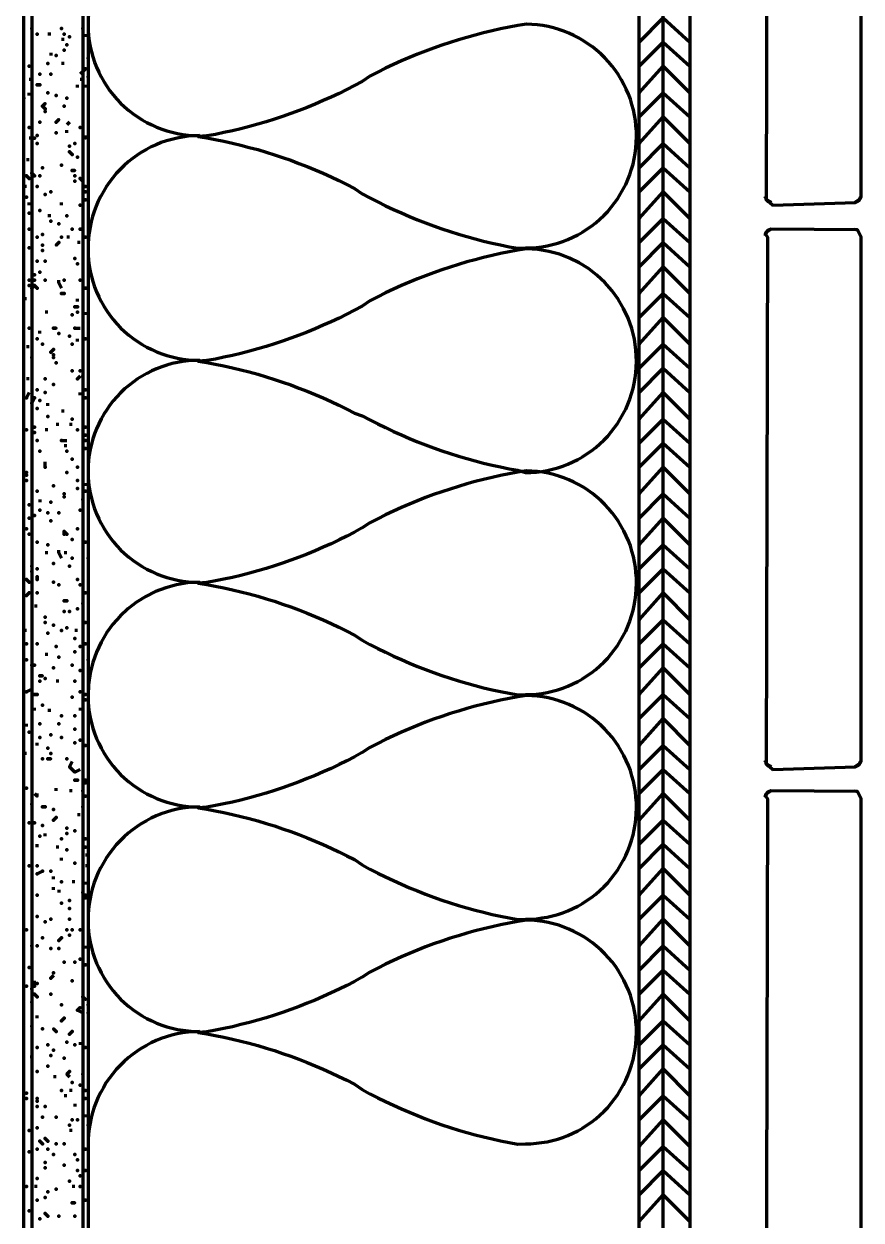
# Model space of a CAD drawing. Extents: x 261 to 424, y 0 to 368.
# Drawn here: x 342.77 to 351.12, y 107.92 to 119.85 of the extents above; entities that cross this region are included whole.
import ezdxf

# ---------------------------------------------------------------- set-up
doc = ezdxf.new("R2010")
doc.units = 0
doc.header["$MEASUREMENT"] = 0
doc.layers.add('Dt-Line 1', color=9, linetype='Continuous', lineweight=0)
doc.layers.add('Dt-Line 3', color=7, linetype='Continuous', lineweight=15)

msp = doc.modelspace()

# ---------------------------------------------------------------- linework, layer by layer
at = {"layer": 'Dt-Line 1', "linetype": 'Continuous', "lineweight": 158}
for p, q in [((343.03665, 119.749), (343.00999, 119.749)), ((343.38332, 119.72233), (343.38332, 119.749)), ((343.16999, 119.69567), (343.14332, 119.69567)), ((343.03665, 119.56233), (343.03665, 119.53567)), ((343.16999, 119.45567), (343.14332, 119.45567)), ((342.84999, 119.29567), (342.82332, 119.29567)), ((343.35665, 119.29567), (343.32999, 119.29567)), ((342.82332, 119.13565), (342.82332, 119.16233)), ((343.30332, 119.21567), (343.30332, 119.24233)), ((343.38332, 119.21567), (343.38332, 119.24233)), ((343.22332, 118.869), (343.19665, 118.84233)), ((343.19665, 118.76233), (343.19665, 118.789)), ((342.82332, 118.49567), (342.79666, 118.49567)), ((342.79666, 118.229), (342.76999, 118.229)), ((342.82332, 118.04233), (342.82332, 118.069)), ((343.14332, 118.04233), (343.14332, 118.069)), ((343.03665, 117.93567), (343.00999, 117.93567)), ((343.22332, 117.72233), (343.19665, 117.72233)), ((343.32999, 117.669), (343.30332, 117.669)), ((342.79666, 117.109), (342.76999, 117.109)), ((343.30332, 117.08233), (343.30332, 117.109)), ((343.00999, 116.97567), (342.98332, 116.97567)), ((343.38332, 116.97567), (343.38332, 116.949)), ((342.92999, 116.76233), (342.92999, 116.789)), ((343.30332, 116.68233), (343.30332, 116.709)), ((342.82332, 116.629), (342.79666, 116.629)), ((342.82332, 116.309), (342.79666, 116.309)), ((343.32999, 116.14901), (343.32999, 116.17567)), ((343.00999, 116.04233), (343.00999, 116.069)), ((343.16999, 115.989), (343.14332, 115.989)), ((343.11665, 115.85567), (343.08999, 115.85567)), ((343.24999, 115.85567), (343.22332, 115.85567)), ((343.00999, 115.80232), (342.98332, 115.80232)), ((343.19665, 115.64233), (343.16999, 115.64233)), ((343.38332, 115.269), (343.38332, 115.24233)), ((342.92999, 115.109), (342.92999, 115.08233)), ((343.00999, 114.57567), (342.98332, 114.57567)), ((343.19665, 114.57567), (343.16999, 114.57567)), ((342.90332, 114.04233), (342.87665, 114.04233)), ((342.79666, 113.80232), (342.76999, 113.80232)), ((343.30332, 113.80232), (343.27665, 113.80232)), ((343.00999, 113.56233), (342.98332, 113.56233)), ((343.11665, 113.29567), (343.08999, 113.29567)), ((342.87665, 113.00233), (342.87665, 113.029)), ((343.03665, 113.00233), (343.00999, 113.00233)), ((343.32999, 113.029), (343.32999, 113.00233)), ((342.79666, 112.84233), (342.79666, 112.869)), ((342.90332, 112.65567), (342.90332, 112.68233)), ((342.79666, 112.57567), (342.76999, 112.57567)), ((343.08999, 112.20233), (343.08999, 112.229)), ((343.24999, 112.20233), (343.22332, 112.20233)), ((343.32999, 111.96233), (343.30332, 111.96233)), ((342.98332, 111.749), (342.98332, 111.77567)), ((342.90332, 111.64233), (342.90332, 111.669)), ((343.11665, 111.64233), (343.08999, 111.64233)), ((343.14332, 111.509), (343.14332, 111.53567)), ((343.40999, 111.56233), (343.38332, 111.56233)), ((343.40999, 111.45567), (343.38332, 111.45567)), ((343.06332, 111.32233), (343.06332, 111.349)), ((343.27665, 111.29567), (343.24999, 111.29567)), ((343.38332, 111.29567), (343.38332, 111.269)), ((343.06332, 111.21567), (343.06332, 111.24233)), ((343.11665, 111.21567), (343.11665, 111.189)), ((343.38332, 110.629), (343.38332, 110.65567)), ((342.90332, 109.93567), (342.90332, 109.96233)), ((343.32999, 109.69567), (343.32999, 109.669)), ((342.84999, 109.53567), (342.84999, 109.56233)), ((343.08999, 109.349), (343.06332, 109.349)), ((343.19665, 109.16233), (343.16999, 109.16233)), ((343.24999, 109.21567), (343.22332, 109.21567)), ((343.27665, 109.08233), (343.27665, 109.05567)), ((343.38332, 108.97567), (343.38332, 108.949)), ((343.24999, 108.81567), (343.22332, 108.81567)), ((342.90332, 108.25567), (342.87665, 108.25567)), ((343.27665, 108.25567), (343.24999, 108.25567)), ((343.40999, 108.20233), (343.40999, 108.17567))]:
    msp.add_line(p, q, dxfattribs=at)
for points in [[(349.14332, 59.16233), (349.14332, 323.16232), (348.90332, 322.92235), (348.90332, 322.92235)], [(348.90332, 119.669), (349.14332, 119.909), (349.40999, 119.669), (349.40999, 119.669)], [(342.84999, 119.80232), (342.84999, 119.80232), (342.84999, 119.80235)], [(342.90332, 119.749), (342.90332, 119.749), (342.90332, 119.74903)], [(343.14332, 119.80232), (343.14332, 119.80232), (343.14332, 119.80235)], [(343.16999, 119.749), (343.16999, 119.749), (343.16999, 119.74903)], [(343.35665, 119.80232), (343.35665, 119.80232), (343.35665, 119.80235)], [(343.19665, 119.64233), (343.19665, 119.64233), (343.19665, 119.64236)], [(343.22332, 119.72233), (343.22332, 119.72233), (343.22332, 119.72236)], [(348.90332, 119.429), (349.14332, 119.669), (349.40999, 119.429), (349.40999, 119.429)], [(343.08999, 119.53567), (343.08999, 119.53567), (343.08999, 119.53569)], [(343.16999, 119.589), (343.16999, 119.589), (343.16999, 119.58903)], [(342.82332, 119.429), (342.82332, 119.429), (342.82332, 119.42903)], [(343.00999, 119.45567), (343.00999, 119.45567), (343.00999, 119.45569)], [(343.38332, 119.40233), (343.35665, 119.37567), (343.32999, 119.349)], [(343.40999, 119.509), (343.40999, 119.509), (343.40999, 119.50903)], [(348.90332, 119.16233), (349.14332, 119.429), (349.40999, 119.16233), (349.40999, 119.16233)], [(342.92999, 119.349), (342.92999, 119.349), (342.92999, 119.34903)], [(343.03665, 119.349), (343.03665, 119.349), (343.03665, 119.34903)], [(343.40999, 119.32233), (343.40999, 119.32233), (343.40999, 119.32236)], [(343.00999, 119.16233), (343.00999, 119.16233), (343.00999, 119.16236)], [(348.90332, 118.92233), (349.14332, 119.16233), (349.40999, 118.92233), (349.40999, 118.92233)], [(342.76999, 119.109), (342.76999, 119.109), (342.76999, 119.10903)], [(343.08999, 119.13565), (343.08999, 119.13565), (343.08999, 119.13568)], [(343.19665, 119.109), (343.19665, 119.109), (343.19665, 119.10903)], [(342.98332, 118.97567), (342.98332, 118.97567), (342.98332, 118.97569)], [(343.16999, 119.029), (343.16999, 119.029), (343.16999, 119.02903)], [(348.90332, 118.65567), (349.14332, 118.92233), (349.40999, 118.65567), (349.40999, 118.65567)], [(342.82332, 118.81568), (342.82332, 118.81568), (342.82332, 118.81571)], [(342.92999, 118.869), (342.92999, 118.869), (342.92999, 118.86903)], [(343.32999, 118.81568), (343.32999, 118.81568), (343.32999, 118.81571)], [(342.87665, 118.70903), (342.87665, 118.70903), (342.87665, 118.70903), (342.82332, 118.709)], [(343.08999, 118.76233), (343.08999, 118.76233), (343.08999, 118.76236)], [(343.38332, 118.73567), (343.38332, 118.709), (343.38332, 118.73567)], [(342.90332, 118.65567), (342.90332, 118.65567), (342.90332, 118.65569)], [(343.22332, 118.629), (343.22332, 118.629), (343.22332, 118.62903)], [(343.27665, 118.65567), (343.27665, 118.65567), (343.27665, 118.65569)], [(348.90332, 118.41567), (349.14332, 118.65567), (349.40999, 118.41567), (349.40999, 118.41567)], [(343.14332, 118.44233), (343.14332, 118.44233), (343.14332, 118.44236)], [(343.30332, 118.52233), (343.30332, 118.52233), (343.30332, 118.52236)], [(342.92999, 118.33567), (342.92999, 118.33567), (342.92999, 118.33569)], [(342.95666, 118.41567), (342.95666, 118.41567), (342.95666, 118.41569)], [(343.27665, 118.33567), (343.27665, 118.33567), (343.27665, 118.33569)], [(348.90332, 118.17567), (349.14332, 118.41567), (349.40999, 118.17567), (349.40999, 118.17567)], [(342.90332, 118.229), (342.90332, 118.229), (342.90332, 118.22903)], [(343.27665, 118.28233), (343.27665, 118.28233), (343.27665, 118.28236)], [(343.38332, 118.229), (343.38332, 118.229), (343.38332, 118.22903)], [(342.79666, 118.12233), (342.79666, 118.12233), (342.79666, 118.12236)], [(342.98332, 118.14901), (342.98332, 118.14901), (342.98332, 118.14904)], [(343.03665, 118.17567), (343.03665, 118.17567), (343.03665, 118.17569)], [(343.38332, 118.17567), (343.38332, 118.17567), (343.38332, 118.17569)], [(343.38332, 118.09567), (343.38332, 118.09567), (343.38332, 118.09569)], [(348.90332, 117.909), (349.14332, 118.17567), (349.40999, 117.909), (349.40999, 117.909)], [(342.82332, 117.96233), (342.82332, 117.96233), (342.82332, 117.96236)], [(342.92999, 117.989), (342.92999, 117.989), (342.92999, 117.98903)], [(343.32999, 118.04233), (343.32999, 118.04233), (343.32999, 118.04236)], [(343.03665, 117.88233), (343.03665, 117.88233), (343.03665, 117.88236)], [(343.11665, 117.85567), (343.11665, 117.85567), (343.11665, 117.85569)], [(343.19665, 117.93567), (343.19665, 117.93567), (343.19665, 117.93569)], [(348.90332, 117.669), (349.14332, 117.909), (349.40999, 117.669), (349.40999, 117.669)], [(342.82332, 117.80232), (342.82332, 117.80232), (342.82332, 117.80235)], [(342.90332, 117.72233), (342.90332, 117.72233), (342.90332, 117.72236)], [(342.95666, 117.749), (342.95666, 117.749), (342.95666, 117.74903)], [(343.14332, 117.72233), (343.14332, 117.72233), (343.14332, 117.72236)], [(343.24999, 117.80232), (343.24999, 117.80232), (343.24999, 117.80235)], [(343.38332, 117.72233), (343.38332, 117.72233), (343.38332, 117.72236)], [(342.82332, 117.61567), (342.82332, 117.61567), (342.82332, 117.61569)], [(342.95666, 117.64233), (342.95666, 117.64233), (342.95666, 117.64236)], [(348.90332, 117.429), (349.14332, 117.669), (349.40999, 117.429), (349.40999, 117.429)], [(342.95666, 117.589), (342.95666, 117.589), (342.95666, 117.58903)], [(343.27665, 117.509), (343.27665, 117.509), (343.27665, 117.50903)], [(342.90332, 117.48235), (342.90332, 117.48235), (342.90332, 117.48237)], [(342.92999, 117.37567), (342.92999, 117.37567), (342.92999, 117.37569)], [(342.98332, 117.48235), (342.98332, 117.48235), (342.98332, 117.48237)], [(343.30332, 117.45567), (343.30332, 117.45567), (343.30332, 117.45569)], [(348.90332, 117.16233), (349.14332, 117.429), (349.40999, 117.16233), (349.40999, 117.16233)], [(342.82332, 117.29567), (342.82332, 117.29567), (342.82332, 117.29569)], [(342.87665, 117.349), (342.87665, 117.349), (342.87665, 117.34903)], [(342.87665, 117.29567), (342.87665, 117.29567), (342.87665, 117.29569)], [(342.98332, 117.29567), (342.98332, 117.29567), (342.98332, 117.29569)], [(343.14332, 117.21567), (343.11665, 117.269), (343.11665, 117.29567)], [(343.16999, 117.29567), (343.16999, 117.29567), (343.16999, 117.29569)], [(343.32999, 117.29567), (343.32999, 117.29567), (343.32999, 117.29569)], [(342.82332, 117.24233), (342.82332, 117.24233), (342.82332, 117.24236)], [(348.90332, 116.92233), (349.14332, 117.16233), (349.40999, 116.92233), (349.40999, 116.92233)], [(343.24999, 116.949), (343.24999, 116.949), (343.24999, 116.94903)], [(343.30332, 116.97567), (343.30332, 116.97567), (343.30332, 116.97569)], [(348.90332, 116.65567), (349.14332, 116.92233), (349.40999, 116.65567), (349.40999, 116.65567)], [(342.82332, 116.81568), (342.82332, 116.81568), (342.82332, 116.81571)], [(343.27665, 116.81568), (343.32999, 116.81568)], [(342.90332, 116.709), (342.90332, 116.709), (342.90332, 116.70903)], [(342.95666, 116.65567), (342.95666, 116.65567), (342.95666, 116.65569)], [(343.11665, 116.76233), (343.11665, 116.76233), (343.11665, 116.76236)], [(343.22332, 116.73567), (343.22332, 116.73567), (343.22332, 116.73569)], [(343.24999, 116.65567), (343.24999, 116.65567), (343.24999, 116.65569)], [(343.38332, 116.709), (343.38332, 116.709), (343.38332, 116.70903)], [(348.90332, 116.41567), (349.14332, 116.65567), (349.40999, 116.41567), (349.40999, 116.41567)], [(342.84999, 116.52233), (342.84999, 116.52233), (342.84999, 116.52236)], [(348.90332, 116.17567), (349.14332, 116.41567), (349.40999, 116.17567), (349.40999, 116.17567)], [(342.98332, 116.309), (342.98332, 116.309), (342.98332, 116.30903)], [(343.24999, 116.389), (343.24999, 116.389), (343.24999, 116.38903)], [(343.32999, 116.33567), (343.30332, 116.309)], [(343.32999, 116.389), (343.32999, 116.389), (343.32999, 116.38903)], [(342.79666, 116.12233), (342.82332, 116.17567)], [(342.90332, 116.20233), (342.90332, 116.20233), (342.90332, 116.20236)], [(342.98332, 116.17567), (342.98332, 116.17567), (342.98332, 116.17569)], [(343.06332, 116.25567), (343.06332, 116.25567), (343.06332, 116.25569)], [(343.38332, 116.20233), (343.38332, 116.20233), (343.38332, 116.20236)], [(348.90332, 115.909), (349.14332, 116.17567), (349.40999, 115.909), (349.40999, 115.909)], [(342.84999, 116.069), (342.87665, 116.12233)], [(342.92999, 116.09567), (342.92999, 116.09567), (342.92999, 116.09569)], [(343.38332, 116.12233), (343.38332, 116.12233), (343.38332, 116.12236)], [(342.90332, 116.01567), (342.90332, 116.01567), (342.90332, 116.01569)], [(343.00999, 115.93567), (343.00999, 115.93567), (343.00999, 115.93569)], [(342.87665, 115.829), (342.87665, 115.829), (342.87665, 115.82903)], [(343.24999, 115.909), (343.24999, 115.909), (343.24999, 115.90903)], [(343.38332, 115.829), (343.38332, 115.829), (343.38332, 115.82903)], [(348.90332, 115.669), (349.14332, 115.909), (349.40999, 115.669), (349.40999, 115.669)], [(342.79666, 115.80232), (342.79666, 115.80232), (342.79666, 115.80235)], [(342.87665, 115.77567), (342.87665, 115.77567), (342.87665, 115.77569)], [(342.90332, 115.69567), (342.90332, 115.69567), (342.90332, 115.69569)], [(343.14332, 115.69567), (343.19665, 115.69567)], [(343.30332, 115.80232), (343.30332, 115.80232), (343.30332, 115.80235)], [(343.38332, 115.749), (343.38332, 115.749), (343.38332, 115.74903)], [(343.38332, 115.69567), (343.38332, 115.69567), (343.38332, 115.69569)], [(342.92999, 115.589), (342.92999, 115.589), (342.92999, 115.58903)], [(343.19665, 115.589), (343.19665, 115.589), (343.19665, 115.58903)], [(348.90332, 115.429), (349.14332, 115.669), (349.40999, 115.429), (349.40999, 115.429)], [(342.98332, 115.429), (342.98332, 115.48235)], [(343.24999, 115.509), (343.24999, 115.509), (343.24999, 115.50903)], [(343.19665, 115.37567), (343.19665, 115.37567), (343.19665, 115.37569)], [(343.30332, 115.429), (343.30332, 115.429), (343.30332, 115.42903)], [(348.90332, 115.16233), (349.14332, 115.429), (349.40999, 115.16233), (349.40999, 115.16233)], [(342.79666, 115.29567), (342.79666, 115.29567), (342.79666, 115.29569)], [(343.06332, 115.24233), (343.06332, 115.24233), (343.06332, 115.24236)], [(343.30332, 115.29567), (343.30332, 115.29567), (343.30332, 115.29569)], [(342.90332, 115.189), (342.90332, 115.189), (342.90332, 115.18903)], [(343.35665, 115.109), (343.35665, 115.109), (343.35665, 115.10903)], [(343.38332, 115.189), (343.38332, 115.189), (343.38332, 115.18903)], [(348.90332, 114.92233), (349.14332, 115.16233), (349.40999, 114.92233), (349.40999, 114.92233)], [(342.82332, 115.05567), (342.82332, 115.05567), (342.82332, 115.05569)], [(342.92999, 115.00233), (342.92999, 115.00233), (342.92999, 115.00236)], [(343.03665, 115.08233), (343.03665, 115.08233), (343.03665, 115.08236)], [(343.32999, 115.00233), (343.32999, 115.00233), (343.32999, 115.00236)], [(342.82332, 114.92233), (342.82332, 114.92233), (342.82332, 114.92236)], [(342.87665, 114.949), (342.87665, 114.949), (342.87665, 114.94903)], [(343.00999, 114.97567), (343.00999, 114.97567), (343.00999, 114.97569)], [(343.03665, 114.89567), (343.03665, 114.89567), (343.03665, 114.89569)], [(343.11665, 114.97567), (343.11665, 114.97567), (343.11665, 114.97569)], [(348.90332, 114.65567), (349.14332, 114.92233), (349.40999, 114.65567), (349.40999, 114.65567)], [(342.79666, 114.81568), (342.79666, 114.81568), (342.79666, 114.81571)], [(342.82332, 114.76233), (342.82332, 114.76233), (342.82332, 114.76236)], [(343.30332, 114.81568), (343.30332, 114.81568), (343.30332, 114.81571)], [(342.90332, 114.68233), (342.90332, 114.68233), (342.90332, 114.68236)], [(343.00999, 114.65567), (343.00999, 114.65567), (343.00999, 114.65569)], [(343.24999, 114.709), (343.24999, 114.709), (343.24999, 114.70903)], [(343.38332, 114.68233), (343.38332, 114.68233), (343.38332, 114.68236)], [(348.90332, 114.41567), (349.14332, 114.65567), (349.40999, 114.41567), (349.40999, 114.41567)], [(343.14332, 114.52233), (343.11665, 114.57567), (343.11665, 114.60233)], [(343.24999, 114.52233), (343.24999, 114.52233), (343.24999, 114.52236)], [(343.40999, 114.52233), (343.40999, 114.52233), (343.40999, 114.52236)], [(342.84999, 114.44233), (342.84999, 114.44233), (342.84999, 114.44236)], [(342.84999, 114.389), (342.84999, 114.389), (342.84999, 114.38903)], [(342.90332, 114.41567), (342.90332, 114.41567), (342.90332, 114.41569)], [(343.06332, 114.46899), (343.06332, 114.46899), (343.06332, 114.46901)], [(343.22332, 114.44233), (343.22332, 114.44233), (343.22332, 114.44236)], [(348.90332, 114.17567), (349.14332, 114.41567), (349.40999, 114.17567), (349.40999, 114.17567)], [(343.06332, 114.28233), (343.06332, 114.28233), (343.06332, 114.28236)], [(343.30332, 114.309), (343.30332, 114.309), (343.30332, 114.30903)], [(342.90332, 114.17567), (342.90332, 114.17567), (342.90332, 114.17569)], [(343.11665, 114.25567), (343.11665, 114.25567), (343.11665, 114.25569)], [(343.32999, 114.25567), (343.32999, 114.25567), (343.32999, 114.25569)], [(343.38332, 114.17567), (343.38332, 114.17567), (343.38332, 114.17569)], [(348.90332, 113.909), (349.14332, 114.17567), (349.40999, 113.909), (349.40999, 113.909)], [(342.98332, 113.93567), (342.98332, 113.93567), (342.98332, 113.93569)], [(343.16999, 113.989), (343.16999, 113.989), (343.16999, 113.98903)], [(343.22332, 113.989), (343.22332, 113.989), (343.22332, 113.98903)], [(343.30332, 114.01567), (343.30332, 114.01567), (343.30332, 114.01569)], [(348.90332, 113.669), (349.14332, 113.909), (349.40999, 113.669), (349.40999, 113.669)], [(342.98332, 113.88233), (342.98332, 113.88233), (342.98332, 113.88236)], [(343.06332, 113.85567), (343.06332, 113.85567), (343.06332, 113.85569)], [(343.14332, 113.80232), (343.14332, 113.80232), (343.14332, 113.80235)], [(343.19665, 113.829), (343.19665, 113.829), (343.19665, 113.82903)], [(343.38332, 113.88233), (343.38332, 113.88233), (343.38332, 113.88236)], [(342.79666, 113.669), (342.79666, 113.669), (342.79666, 113.66903)], [(342.90332, 113.669), (342.90332, 113.669), (342.90332, 113.66903)], [(343.00999, 113.77567), (343.00999, 113.77567), (343.00999, 113.77569)], [(343.27665, 113.72233), (343.27665, 113.72233), (343.27665, 113.72236)], [(343.38332, 113.669), (343.38332, 113.669), (343.38332, 113.66903)], [(348.90332, 113.429), (349.14332, 113.669), (349.40999, 113.429), (349.40999, 113.429)], [(343.27665, 113.589), (343.27665, 113.589), (343.27665, 113.58903)], [(343.32999, 113.64233), (343.32999, 113.64233), (343.32999, 113.64236)], [(342.79666, 113.509), (342.79666, 113.509), (342.79666, 113.50903)], [(343.06332, 113.429), (343.06332, 113.429), (343.06332, 113.42903)], [(343.11665, 113.53567), (343.11665, 113.53567), (343.11665, 113.53569)], [(343.24999, 113.45567), (343.24999, 113.45567), (343.24999, 113.45569)], [(343.40999, 113.509), (343.40999, 113.509), (343.40999, 113.50903)], [(348.90332, 113.16233), (349.14332, 113.429), (349.40999, 113.16233), (349.40999, 113.16233)], [(342.98332, 113.32233), (342.98332, 113.32233), (342.98332, 113.32236)], [(343.32999, 113.40233), (343.32999, 113.40233), (343.32999, 113.40236)], [(342.84999, 113.21567), (342.79666, 113.189)], [(342.92999, 113.29567), (342.92999, 113.29567), (342.92999, 113.29569)], [(343.27665, 113.29567), (343.27665, 113.29567), (343.27665, 113.29569)], [(343.32999, 113.189), (343.32999, 113.189), (343.32999, 113.18903)], [(343.24999, 113.13565), (343.24999, 113.13565), (343.24999, 113.13568)], [(343.38332, 113.16233), (343.38332, 113.16233), (343.38332, 113.16236)], [(343.38332, 113.109), (343.38332, 113.109), (343.38332, 113.10903)], [(348.90332, 112.92233), (349.14332, 113.16233), (349.40999, 112.92233), (349.40999, 112.92233)], [(342.95666, 113.05567), (342.95666, 113.05567), (342.95666, 113.05569)], [(342.92999, 112.869), (342.92999, 112.869), (342.92999, 112.86903)], [(343.11665, 112.869), (343.11665, 112.869), (343.11665, 112.86903)], [(343.14332, 112.949), (343.14332, 112.949), (343.14332, 112.94903)], [(348.90332, 112.65567), (349.14332, 112.92233), (349.40999, 112.65567), (349.40999, 112.65567)], [(342.82332, 112.789), (342.82332, 112.789), (342.82332, 112.78903)], [(342.92999, 112.73567), (342.92999, 112.73567), (342.92999, 112.73569)], [(343.03665, 112.76233), (343.03665, 112.76233), (343.03665, 112.76236)], [(343.14332, 112.73567), (343.14332, 112.73567), (343.14332, 112.73569)], [(343.27665, 112.81568), (343.27665, 112.81568), (343.27665, 112.81571)], [(343.00999, 112.629), (343.00999, 112.629), (343.00999, 112.62903)], [(343.27665, 112.68233), (343.27665, 112.68233), (343.27665, 112.68236)], [(343.32999, 112.709), (343.32999, 112.709), (343.32999, 112.70903)], [(343.38332, 112.65567), (343.38332, 112.65567), (343.38332, 112.65569)], [(348.90332, 112.41567), (349.14332, 112.65567), (349.40999, 112.41567), (349.40999, 112.41567)], [(342.95666, 112.52233), (342.95666, 112.52233), (342.95666, 112.52236)], [(343.03665, 112.57567), (343.03665, 112.57567), (343.03665, 112.57569)], [(343.19665, 112.52233), (343.19665, 112.52233), (343.19665, 112.52236)], [(343.32999, 112.41567), (343.27665, 112.389), (343.22332, 112.44233), (343.24999, 112.49567)], [(343.24999, 112.41567), (343.24999, 112.41567), (343.24999, 112.41569)], [(348.90332, 112.17567), (349.14332, 112.41567), (349.40999, 112.17567), (349.40999, 112.17567)], [(342.79666, 112.229), (342.79666, 112.229), (342.79666, 112.22903)], [(342.87665, 112.17567), (342.90332, 112.149), (342.90332, 112.17567)], [(343.35665, 112.20233), (343.35665, 112.20233), (343.35665, 112.20236)], [(343.38332, 112.149), (343.38332, 112.149), (343.38332, 112.14903)], [(348.90332, 111.909), (349.14332, 112.17567), (349.40999, 111.909), (349.40999, 111.909)], [(342.84999, 112.069), (342.84999, 112.069), (342.84999, 112.06903)], [(343.06332, 112.01567), (343.06332, 112.01567), (343.06332, 112.01569)], [(343.35665, 112.04233), (343.35665, 112.04233), (343.35665, 112.04236)], [(342.82332, 111.88233), (342.82332, 111.88233), (342.82332, 111.88236)], [(342.87665, 111.88233), (342.87665, 111.88233), (342.87665, 111.88236)], [(348.90332, 111.669), (349.14332, 111.909), (349.40999, 111.669), (349.40999, 111.669)], [(342.95666, 111.85567), (342.95666, 111.85567), (342.95666, 111.85569)], [(343.19665, 111.77567), (343.19665, 111.77567), (343.19665, 111.77569)], [(343.27665, 111.80233), (343.27665, 111.80233), (343.27665, 111.80236)], [(342.92999, 111.749), (342.92999, 111.749), (342.92999, 111.74903)], [(343.14332, 111.72233), (343.14332, 111.72233), (343.14332, 111.72236)], [(343.38332, 111.72233), (343.38332, 111.72233), (343.38332, 111.72236)], [(343.38332, 111.64233), (343.38332, 111.64233), (343.38332, 111.64236)], [(348.90332, 111.429), (349.14332, 111.669), (349.40999, 111.429), (349.40999, 111.429)], [(343.19665, 111.61567), (343.19665, 111.61567), (343.19665, 111.61569)], [(342.82332, 111.45567), (342.82332, 111.45567), (342.82332, 111.45569)], [(342.90332, 111.45567), (342.90332, 111.45567), (342.90332, 111.45569)], [(342.95666, 111.40233), (342.90332, 111.37567)], [(343.03665, 111.40233), (343.03665, 111.40233), (343.03665, 111.40236)], [(343.27665, 111.48233), (343.27665, 111.48233), (343.27665, 111.48236)], [(348.90332, 111.16233), (349.14332, 111.429), (349.40999, 111.16233), (349.40999, 111.16233)], [(343.14332, 111.29567), (343.14332, 111.29567), (343.14332, 111.29569)], [(348.90332, 110.92233), (349.14332, 111.16233), (349.40999, 110.92233), (349.40999, 110.92233)], [(343.14332, 111.08233), (343.14332, 111.08233), (343.14332, 111.08236)], [(343.22332, 111.109), (343.22332, 111.109), (343.22332, 111.10903)], [(342.90332, 110.949), (342.90332, 110.949), (342.90332, 110.94903)], [(343.22332, 111.029), (343.22332, 111.029), (343.22332, 111.02903)], [(342.79666, 110.81567), (342.79666, 110.81567), (342.79666, 110.81569)], [(342.98332, 110.89567), (342.98332, 110.89567), (342.98332, 110.89569)], [(343.03665, 110.92233), (343.03665, 110.92233), (343.03665, 110.92236)], [(343.19665, 110.81567), (343.19665, 110.81567), (343.19665, 110.81569)], [(343.22332, 110.92233), (343.22332, 110.92233), (343.22332, 110.92236)], [(343.24999, 110.81567), (343.24999, 110.81567), (343.24999, 110.81569)], [(343.32999, 110.81567), (343.32999, 110.81567), (343.32999, 110.81569)], [(348.90332, 110.65567), (349.14332, 110.92233), (349.40999, 110.65567), (349.40999, 110.65567)], [(342.95666, 110.73567), (342.95666, 110.73567), (342.95666, 110.73569)], [(343.22332, 110.76233), (343.22332, 110.76233), (343.22332, 110.76236)], [(342.84999, 110.65567), (342.84999, 110.65567), (342.84999, 110.65569)], [(342.90332, 110.65567), (342.90332, 110.65567), (342.90332, 110.65569)], [(343.03665, 110.629), (343.03665, 110.629), (343.03665, 110.62903)], [(343.11665, 110.629), (343.11665, 110.629), (343.11665, 110.62903)], [(348.90332, 110.41567), (349.14332, 110.65567), (349.40999, 110.41567), (349.40999, 110.41567)], [(343.27665, 110.49567), (343.27665, 110.49567), (343.27665, 110.49569)], [(343.32999, 110.52233), (343.32999, 110.52233), (343.32999, 110.52236)], [(343.38332, 110.469), (343.38332, 110.469), (343.38332, 110.46903)], [(343.06332, 110.36233), (343.03665, 110.33567)], [(348.90332, 110.17567), (349.14332, 110.41567), (349.40999, 110.17567), (349.40999, 110.17567)], [(342.79666, 110.25567), (342.79666, 110.25567), (342.79666, 110.25569)], [(342.87665, 110.25569), (342.87665, 110.25569), (342.87665, 110.25569), (342.87665, 110.309)], [(343.24999, 110.309), (343.24999, 110.309), (343.24999, 110.30903)], [(342.84999, 110.09567), (342.84999, 110.09567), (342.84999, 110.09569)], [(343.03665, 110.17567), (343.03665, 110.17567), (343.03665, 110.17569)], [(348.90332, 109.909), (349.14332, 110.17567), (349.40999, 109.909), (349.40999, 109.909)], [(343.14332, 110.069), (343.14332, 110.069), (343.14332, 110.06903)], [(343.35665, 109.989), (343.30332, 110.01567), (343.32999, 110.04233), (343.30332, 110.01569)], [(343.40999, 110.069), (343.40999, 110.069), (343.40999, 110.06903)], [(343.40999, 109.989), (343.40999, 109.989), (343.40999, 109.98903)], [(342.84999, 109.85567), (342.84999, 109.85567), (342.84999, 109.85569)], [(348.90332, 109.669), (349.14332, 109.909), (349.40999, 109.669), (349.40999, 109.669)], [(342.95666, 109.829), (342.95666, 109.829), (342.95666, 109.82903)], [(342.90332, 109.64233), (342.90332, 109.64233), (342.90332, 109.64236)], [(343.00999, 109.669), (343.00999, 109.669), (343.00999, 109.66903)], [(343.06332, 109.61567), (343.06332, 109.61567), (343.06332, 109.61569)], [(343.19665, 109.69567), (343.19665, 109.69567), (343.19665, 109.69569)], [(343.27665, 109.669), (343.27665, 109.669), (343.27665, 109.66903)], [(343.38332, 109.64233), (343.38332, 109.64233), (343.38332, 109.64236)], [(348.90332, 109.429), (349.14332, 109.669), (349.40999, 109.429), (349.40999, 109.429)], [(343.03665, 109.56233), (343.03665, 109.56233), (343.03665, 109.56236)], [(343.16999, 109.53567), (343.16999, 109.53567), (343.16999, 109.53569)], [(342.90332, 109.40233), (342.90332, 109.40233), (342.90332, 109.40236)], [(343.00999, 109.45567), (343.00999, 109.45567), (343.00999, 109.45569)], [(343.22332, 109.40233), (343.19665, 109.37567), (343.22332, 109.349)], [(343.35665, 109.37567), (343.35665, 109.37567), (343.35665, 109.37569)], [(348.90332, 109.16233), (349.14332, 109.429), (349.40999, 109.16233), (349.40999, 109.16233)], [(343.24999, 109.29567), (343.24999, 109.29567), (343.24999, 109.29569)], [(343.32999, 109.269), (343.32999, 109.269), (343.32999, 109.26903)], [(342.79666, 109.189), (342.79666, 109.189), (342.79666, 109.18903)], [(342.79666, 109.13567), (342.79666, 109.13567), (342.79666, 109.13569)], [(343.14332, 109.21567), (343.14332, 109.21567), (343.14332, 109.21569)], [(343.38332, 109.21567), (343.38332, 109.21567), (343.38332, 109.21569)], [(343.38332, 109.13567), (343.38332, 109.13567), (343.38332, 109.13569)], [(348.90332, 108.92233), (349.14332, 109.16233), (349.40999, 108.92233), (349.40999, 108.92233)], [(342.90332, 109.05567), (342.90332, 109.05567), (342.90332, 109.05569)], [(342.98332, 109.05567), (342.98332, 109.05567), (342.98332, 109.05569)], [(342.95666, 108.949), (342.95666, 108.949), (342.95666, 108.94903)], [(343.08999, 108.949), (343.08999, 108.949), (343.08999, 108.94903)], [(343.24999, 108.92233), (343.24999, 108.92233), (343.24999, 108.92236)], [(343.30332, 108.92233), (343.30332, 108.92233), (343.30332, 108.92236)], [(348.90332, 108.65567), (349.14332, 108.92233), (349.40999, 108.65567), (349.40999, 108.65567)], [(342.82332, 108.81567), (342.82332, 108.81567), (342.82332, 108.81569)], [(342.90332, 108.84233), (342.90332, 108.84233), (342.90332, 108.84236)], [(343.22332, 108.869), (343.22332, 108.869), (343.22332, 108.86903)], [(343.40999, 108.869), (343.40999, 108.869), (343.40999, 108.86903)], [(343.08999, 108.68233), (343.08999, 108.68233), (343.08999, 108.68236)], [(343.16999, 108.68233), (343.16999, 108.68233), (343.16999, 108.68236)], [(342.82332, 108.60233), (342.82332, 108.60233), (342.82332, 108.60236)], [(342.90332, 108.629), (342.90332, 108.629), (342.90332, 108.62903)], [(343.00999, 108.629), (343.00999, 108.629), (343.00999, 108.62903)], [(343.06332, 108.57567), (343.06332, 108.57567), (343.06332, 108.57569)], [(343.27665, 108.57567), (343.27665, 108.57567), (343.27665, 108.57569)], [(343.38332, 108.629), (343.38332, 108.629), (343.38332, 108.62903)], [(348.90332, 108.41567), (349.14332, 108.65567), (349.40999, 108.41567), (349.40999, 108.41567)], [(342.98332, 108.49567), (342.98332, 108.49567), (342.98332, 108.49569)], [(342.98332, 108.44233), (342.98332, 108.44233), (342.98332, 108.44236)], [(343.16999, 108.469), (343.16999, 108.469), (343.16999, 108.46903)], [(343.30332, 108.52233), (343.30332, 108.52233), (343.30332, 108.52236)], [(342.90332, 108.33567), (342.90332, 108.33567), (342.90332, 108.33569)], [(343.22332, 108.309), (343.22332, 108.309), (343.22332, 108.30903)], [(343.30332, 108.41567), (343.30332, 108.41567), (343.30332, 108.41569)], [(343.32999, 108.36233), (343.32999, 108.36233), (343.32999, 108.36236)], [(343.38332, 108.41567), (343.38332, 108.41567), (343.38332, 108.41569)], [(348.90332, 108.17567), (349.14332, 108.41567), (349.40999, 108.17567), (349.40999, 108.17567)], [(342.79666, 108.25567), (342.79666, 108.25567), (342.79666, 108.25569)], [(343.00999, 108.20233), (343.00999, 108.20233), (343.00999, 108.20236)], [(343.08999, 108.229), (343.08999, 108.229), (343.08999, 108.22903)], [(343.32999, 108.25567), (343.32999, 108.25567), (343.32999, 108.25569)], [(342.90332, 108.12233), (342.90332, 108.12233), (342.90332, 108.12236)], [(342.98332, 108.149), (342.98332, 108.149), (342.98332, 108.14903)], [(343.38332, 108.12233), (343.38332, 108.12233), (343.38332, 108.12236)], [(348.90332, 107.909), (349.14332, 108.17567), (349.40999, 107.909), (349.40999, 107.909)], [(342.82332, 108.01567), (342.82332, 108.01567), (342.82332, 108.01569)], [(343.11665, 107.96233), (343.11665, 107.96233), (343.11665, 107.96236)], [(343.27665, 107.96233), (343.27665, 107.96233), (343.27665, 107.96236)], [(342.92999, 107.93567), (342.92999, 107.93567), (342.92999, 107.93569)]]:
    msp.add_lwpolyline(points, dxfattribs=at)
msp.add_lwpolyline([(344.51665, 120.97567, 0.41421546), (343.40998, 119.84233, 0.41421546), (344.51665, 118.73567, 0.41421546), (343.40999, 117.60233, 0.41421987), (344.51665, 116.49567, 0.41421546), (343.40998, 115.389, 0.41421545), (344.51665, 114.28233, 0.41421348), (343.40998, 113.14901, 0.41421743), (344.51665, 112.04233, 0.41421546), (343.40999, 110.909, 0.41421546), (344.51665, 109.80233, 0.41421546), (343.40998, 108.669)], format="xyb", dxfattribs=at)
for points in [[(348.87665, 118.72233, 0.41421546), (347.77918, 119.84673), (347.69332, 119.83237), (347.60779, 119.81654), (347.52258, 119.79926), (347.43773, 119.78052), (347.35326, 119.76033), (347.26917, 119.7387), (347.18549, 119.71564), (347.10224, 119.69115), (347.01943, 119.66524), (346.93708, 119.63791), (346.85522, 119.60917), (346.77386, 119.57902), (346.69301, 119.54748), (346.6127, 119.51455), (346.53294, 119.48024), (346.45376, 119.44454), (346.37516, 119.40748), (346.29718, 119.36904), (346.21982, 119.32925), (346.14353, 119.27656), (346.06682, 119.23542), (345.98946, 119.19562), (345.91147, 119.15719), (345.83288, 119.12012), (345.7537, 119.08443), (345.67394, 119.05011), (345.59363, 119.01718), (345.51278, 118.98564), (345.43142, 118.9555), (345.34956, 118.92676), (345.26721, 118.89943), (345.1844, 118.87352), (345.10115, 118.84903), (345.01747, 118.82596), (344.93338, 118.80434), (344.84891, 118.78415), (344.76406, 118.76541), (344.67885, 118.74812), (344.59331, 118.73229), (344.50696, 118.7268), (344.59282, 118.71245), (344.67836, 118.69663), (344.76357, 118.67935), (344.84842, 118.66062), (344.9329, 118.64044), (345.01699, 118.61882), (345.10067, 118.59577), (345.18393, 118.57129), (345.26674, 118.54538), (345.34909, 118.51806), (345.43095, 118.48933), (345.51232, 118.4592), (345.59317, 118.42766), (345.67348, 118.39474), (345.75324, 118.36043), (345.83243, 118.32475), (345.91102, 118.28769), (345.98901, 118.24926), (346.06637, 118.20948), (346.14311, 118.15656), (346.21982, 118.11542), (346.29718, 118.07562), (346.37516, 118.03719), (346.45376, 118.00012), (346.53294, 117.96443), (346.6127, 117.93011), (346.69301, 117.89718), (346.77386, 117.86564), (346.85522, 117.8355), (346.93708, 117.80676), (347.01943, 117.77943), (347.10224, 117.75352), (347.18549, 117.72903), (347.26917, 117.70596), (347.35326, 117.68434), (347.43773, 117.66415), (347.52258, 117.64541), (347.60779, 117.62812), (347.69332, 117.61229), (347.76999, 117.61567, 0.41421545)], [(348.87665, 116.48235, 0.41421348), (347.77918, 117.60673), (347.69332, 117.59237), (347.60779, 117.57654), (347.52258, 117.55926), (347.43773, 117.54052), (347.35326, 117.52033), (347.26917, 117.4987), (347.18549, 117.47564), (347.10224, 117.45115), (347.01943, 117.42524), (346.93708, 117.39791), (346.85522, 117.36917), (346.77386, 117.33902), (346.69301, 117.30748), (346.6127, 117.27455), (346.53294, 117.24024), (346.45376, 117.20454), (346.37516, 117.16748), (346.29718, 117.12904), (346.21982, 117.08925), (346.14353, 117.03656), (346.06682, 116.99542), (345.98946, 116.95562), (345.91147, 116.91719), (345.83288, 116.88012), (345.7537, 116.84443), (345.67394, 116.81011), (345.59363, 116.77718), (345.51278, 116.74564), (345.43142, 116.7155), (345.34956, 116.68676), (345.26721, 116.65943), (345.1844, 116.63352), (345.10115, 116.60903), (345.01747, 116.58596), (344.93338, 116.56434), (344.84891, 116.54415), (344.76406, 116.52541), (344.67885, 116.50812), (344.59331, 116.49229), (344.50696, 116.48681), (344.59282, 116.47246), (344.67836, 116.45664), (344.76357, 116.43936), (344.84842, 116.42063), (344.9329, 116.40045), (345.01699, 116.37883), (345.10067, 116.35577), (345.18393, 116.33129), (345.26674, 116.30538), (345.34909, 116.27806), (345.43095, 116.24933), (345.51232, 116.2192), (345.59317, 116.18766), (345.67348, 116.15474), (345.75324, 116.12043), (345.83243, 116.08475), (345.91102, 116.04769), (345.98901, 116.00926), (346.06637, 115.96948), (346.14311, 115.94323), (346.21982, 115.90208), (346.29718, 115.86229), (346.37516, 115.82386), (346.45376, 115.78679), (346.53294, 115.7511), (346.6127, 115.71678), (346.69301, 115.68385), (346.77386, 115.65231), (346.85522, 115.62217), (346.93708, 115.59343), (347.01943, 115.5661), (347.10224, 115.54018), (347.18549, 115.51569), (347.26917, 115.49263), (347.35326, 115.471), (347.43773, 115.45082), (347.52258, 115.43208), (347.60779, 115.41479), (347.69332, 115.39896), (347.76999, 115.37567, 0.41421743)], [(348.87665, 114.269, 0.41421546), (347.77918, 115.3934), (347.69332, 115.37904), (347.60779, 115.36321), (347.52258, 115.34592), (347.43773, 115.32718), (347.35326, 115.307), (347.26917, 115.28537), (347.18549, 115.26231), (347.10224, 115.23782), (347.01943, 115.2119), (346.93708, 115.18457), (346.85522, 115.15583), (346.77386, 115.12569), (346.69301, 115.09415), (346.6127, 115.06122), (346.53294, 115.0269), (346.45376, 114.99121), (346.37516, 114.95414), (346.29718, 114.91571), (346.21982, 114.87592), (346.14353, 114.82323), (346.06682, 114.78208), (345.98946, 114.74229), (345.91147, 114.70386), (345.83288, 114.66679), (345.7537, 114.6311), (345.67394, 114.59678), (345.59363, 114.56385), (345.51278, 114.53231), (345.43142, 114.50217), (345.34956, 114.47343), (345.26721, 114.4461), (345.1844, 114.42018), (345.10115, 114.39569), (345.01747, 114.37263), (344.93338, 114.351), (344.84891, 114.33082), (344.76406, 114.31208), (344.67885, 114.29479), (344.59331, 114.27896), (344.50696, 114.27348), (344.59282, 114.25912), (344.67836, 114.24331), (344.76357, 114.22603), (344.84842, 114.20729), (344.9329, 114.18711), (345.01699, 114.16549), (345.10067, 114.14244), (345.18393, 114.11796), (345.26674, 114.09205), (345.34909, 114.06473), (345.43095, 114.036), (345.51232, 114.00586), (345.59317, 113.97433), (345.67348, 113.94141), (345.75324, 113.9071), (345.83243, 113.87141), (345.91102, 113.83435), (345.98901, 113.79593), (346.06637, 113.75614), (346.14311, 113.70323), (346.21982, 113.66208), (346.29718, 113.62229), (346.37516, 113.58386), (346.45376, 113.54679), (346.53294, 113.5111), (346.6127, 113.47678), (346.69301, 113.44385), (346.77386, 113.41231), (346.85522, 113.38217), (346.93708, 113.35343), (347.01943, 113.3261), (347.10224, 113.30018), (347.18549, 113.27569), (347.26917, 113.25263), (347.35326, 113.231), (347.43773, 113.21082), (347.52258, 113.19208), (347.60779, 113.17479), (347.69332, 113.15896), (347.76999, 113.16233, 0.41421987)], [(348.87665, 112.029, 0.41421789), (347.77918, 113.1534), (347.69332, 113.13904), (347.60779, 113.12321), (347.52258, 113.10592), (347.43773, 113.08718), (347.35326, 113.067), (347.26917, 113.04537), (347.18549, 113.02231), (347.10224, 112.99782), (347.01943, 112.9719), (346.93708, 112.94457), (346.85522, 112.91583), (346.77386, 112.88569), (346.69301, 112.85415), (346.6127, 112.82122), (346.53294, 112.7869), (346.45376, 112.75121), (346.37516, 112.71414), (346.29718, 112.67571), (346.21982, 112.63592), (346.14353, 112.58323), (346.06682, 112.54208), (345.98946, 112.50229), (345.91147, 112.46386), (345.83288, 112.42679), (345.7537, 112.3911), (345.67394, 112.35678), (345.59363, 112.32385), (345.51278, 112.29231), (345.43142, 112.26217), (345.34956, 112.23343), (345.26721, 112.2061), (345.1844, 112.18018), (345.10115, 112.15569), (345.01747, 112.13263), (344.93338, 112.111), (344.84891, 112.09082), (344.76406, 112.07208), (344.67885, 112.05479), (344.59331, 112.03896), (344.50696, 112.03348), (344.59282, 112.01912), (344.67836, 112.00331), (344.76357, 111.98603), (344.84842, 111.96729), (344.9329, 111.94711), (345.01699, 111.92549), (345.10067, 111.90244), (345.18393, 111.87796), (345.26674, 111.85205), (345.34909, 111.82473), (345.43095, 111.796), (345.51232, 111.76586), (345.59317, 111.73433), (345.67348, 111.70141), (345.75324, 111.6671), (345.83243, 111.63141), (345.91102, 111.59435), (345.98901, 111.55593), (346.06637, 111.51614), (346.14311, 111.46323), (346.21982, 111.42208), (346.29718, 111.38229), (346.37516, 111.34386), (346.45376, 111.30679), (346.53294, 111.2711), (346.6127, 111.23678), (346.69301, 111.20385), (346.77386, 111.17231), (346.85522, 111.14217), (346.93708, 111.11343), (347.01943, 111.0861), (347.10224, 111.06018), (347.18549, 111.03569), (347.26917, 111.01263), (347.35326, 110.991), (347.43773, 110.97082), (347.52258, 110.95208), (347.60779, 110.93479), (347.69332, 110.91896), (347.76999, 110.92233, 0.41421545)], [(348.87665, 109.789, 0.41421546), (347.77918, 110.9134), (347.69332, 110.89904), (347.60779, 110.88321), (347.52258, 110.86592), (347.43773, 110.84718), (347.35326, 110.827), (347.26917, 110.80537), (347.18549, 110.78231), (347.10224, 110.75782), (347.01943, 110.7319), (346.93708, 110.70457), (346.85522, 110.67583), (346.77386, 110.64569), (346.69301, 110.61415), (346.6127, 110.58122), (346.53294, 110.5469), (346.45376, 110.51121), (346.37516, 110.47414), (346.29718, 110.43571), (346.21982, 110.39592), (346.14353, 110.34323), (346.06682, 110.30208), (345.98946, 110.26229), (345.91147, 110.22386), (345.83288, 110.18679), (345.7537, 110.1511), (345.67394, 110.11678), (345.59363, 110.08385), (345.51278, 110.05231), (345.43142, 110.02217), (345.34956, 109.99343), (345.26721, 109.9661), (345.1844, 109.94018), (345.10115, 109.91569), (345.01747, 109.89263), (344.93338, 109.871), (344.84891, 109.85082), (344.76406, 109.83208), (344.67885, 109.81479), (344.59331, 109.79896), (344.50696, 109.79348), (344.59282, 109.77912), (344.67836, 109.76331), (344.76357, 109.74603), (344.84842, 109.72729), (344.9329, 109.70711), (345.01699, 109.68549), (345.10067, 109.66244), (345.18393, 109.63796), (345.26674, 109.61205), (345.34909, 109.58473), (345.43095, 109.556), (345.51232, 109.52586), (345.59317, 109.49433), (345.67348, 109.46141), (345.75324, 109.4271), (345.83243, 109.39141), (345.91102, 109.35435), (345.98901, 109.31593), (346.06637, 109.27614), (346.14311, 109.22323), (346.21982, 109.18208), (346.29718, 109.14229), (346.37516, 109.10386), (346.45376, 109.06679), (346.53294, 109.0311), (346.6127, 108.99678), (346.69301, 108.96385), (346.77386, 108.93231), (346.85522, 108.90217), (346.93708, 108.87343), (347.01943, 108.8461), (347.10224, 108.82018), (347.18549, 108.79569), (347.26917, 108.77263), (347.35326, 108.751), (347.43773, 108.73082), (347.52258, 108.71208), (347.60779, 108.69479), (347.69332, 108.67896), (347.76999, 108.68233, 0.41421546)]]:
    msp.add_lwpolyline(points, format="xyb", close=True, dxfattribs=at)
for points in [[(342.92999, 119.24233), (342.92999, 119.24236), (342.90332, 119.24233)], [(342.95666, 119.029), (342.98332, 119.00233), (342.98332, 119.00236), (342.95666, 119.02903), (342.98332, 119.05567)], [(343.08999, 118.869), (343.08999, 118.86903), (343.11665, 118.89567)], [(343.24999, 118.549), (343.24999, 118.54903), (343.22332, 118.57567), (343.22332, 118.57567)], [(342.82332, 118.309), (342.82332, 118.30903), (342.79666, 118.33567), (342.79666, 118.33567)], [(342.87665, 118.33567), (342.87665, 118.33569), (342.84999, 118.36233), (342.84999, 118.36233)], [(343.24999, 118.389), (343.24999, 118.38903), (343.27665, 118.389)], [(343.32999, 118.309), (343.32999, 118.30903), (343.35665, 118.28233)], [(343.32999, 117.80232), (343.32999, 117.80235), (343.35665, 117.80232)], [(343.11665, 117.669), (343.11665, 117.66903), (343.08999, 117.64233)], [(342.87665, 117.24233), (342.84999, 117.21567), (342.84999, 117.21569), (342.87665, 117.24236), (342.90332, 117.21567)], [(343.14332, 117.16233), (343.14332, 117.16236), (343.16999, 117.16233)], [(343.38332, 117.21567), (343.38332, 117.21569), (343.40999, 117.21567)], [(343.30332, 117.029), (343.30332, 117.02903), (343.27665, 117.029)], [(343.06332, 116.81568), (343.06332, 116.81571), (343.08999, 116.81568)], [(343.06332, 116.60233), (343.06332, 116.60236), (343.03665, 116.57567), (343.03665, 116.57567)], [(343.38332, 115.61567), (343.38332, 115.61569), (343.35665, 115.61567)], [(343.16999, 114.789), (343.19665, 114.76233), (343.16999, 114.76233)], [(342.79666, 114.309), (342.79666, 114.30903), (342.82332, 114.28233), (342.82332, 114.28233)], [(342.90332, 114.33567), (342.90332, 114.33569), (342.90332, 114.309)], [(342.82332, 114.17567), (342.82332, 114.17569), (342.79666, 114.14901), (342.79666, 114.14901)], [(343.16999, 114.09567), (343.16999, 114.09569), (343.19665, 114.09567)], [(343.08999, 113.64233), (343.08999, 113.64236), (343.08999, 113.64233)], [(342.84999, 113.45567), (342.84999, 113.45569), (342.87665, 113.45567)], [(342.92999, 113.349), (342.92999, 113.34903), (342.95666, 113.349)], [(342.87665, 113.16233), (342.87665, 113.16236), (342.90332, 113.16233)], [(343.27665, 112.949), (343.27665, 112.94903), (343.27665, 112.949)], [(343.00999, 112.52233), (343.00999, 112.52236), (343.03665, 112.52233)], [(343.30332, 112.309), (343.30332, 112.30903), (343.27665, 112.309)], [(343.38332, 112.309), (343.38332, 112.30903), (343.38332, 112.28233)], [(342.98332, 112.04233), (342.98332, 112.04236), (342.95666, 112.04233)], [(343.08999, 111.93567), (343.08999, 111.93569), (343.06332, 111.909), (343.06332, 111.909)], [(343.19665, 111.829), (343.19665, 111.82903), (343.19665, 111.829)], [(342.90332, 111.16233), (342.90332, 111.16236), (342.90332, 111.16233)], [(343.11665, 110.709), (343.11665, 110.70903), (343.14332, 110.73567), (343.14332, 110.73567)], [(342.82332, 110.44233), (342.82332, 110.44236), (342.82332, 110.44233)], [(342.87665, 110.17567), (342.87665, 110.17569), (342.90332, 110.149), (342.90332, 110.149)], [(343.35665, 110.149), (343.35665, 110.14903), (343.38332, 110.12233)], [(343.14332, 109.909), (343.14332, 109.90903), (343.16999, 109.93567), (343.16999, 109.93567)], [(343.08999, 109.80233), (343.08999, 109.80236), (343.06332, 109.829)], [(343.22332, 109.77567), (343.22332, 109.77569), (343.24999, 109.80233), (343.24999, 109.80233)], [(342.95666, 108.68233), (342.95666, 108.68236), (342.92999, 108.709), (342.92999, 108.709)], [(342.98332, 108.73567), (342.98332, 108.73569), (343.00999, 108.709), (343.00999, 108.709)], [(343.24999, 108.09567), (343.24999, 108.09569), (343.27665, 108.09567)], [(343.00999, 107.96233), (343.00999, 107.96236), (342.98332, 107.989), (342.98332, 107.989)]]:
    msp.add_lwpolyline(points, close=True, dxfattribs=at)
for p in [(342.84999, 119.80232), (342.90332, 119.749), (343.14332, 119.80232), (343.16999, 119.749), (343.35665, 119.80232), (343.19665, 119.64233), (343.22332, 119.72233), (348.90332, 119.669), (349.40999, 119.669), (343.08999, 119.53567), (343.16999, 119.589), (342.82332, 119.429), (343.00999, 119.45567), (343.38332, 119.40233), (343.40999, 119.509), (348.90332, 119.429), (349.40999, 119.429), (342.92999, 119.349), (343.03665, 119.349), (343.40999, 119.32233), (342.90332, 119.24233), (342.92999, 119.24233), (343.00999, 119.16233), (348.90332, 119.16233), (349.40999, 119.16233), (342.76999, 119.109), (343.08999, 119.13565), (343.19665, 119.109), (342.95666, 119.029), (342.98332, 119.00233), (342.98332, 118.97567), (343.16999, 119.029), (348.90332, 118.92233), (349.40999, 118.92233), (342.82332, 118.81568), (342.92999, 118.869), (343.08999, 118.869), (343.32999, 118.81568), (342.87665, 118.709), (342.90332, 118.73567), (343.08999, 118.76233), (342.90332, 118.65567), (343.22332, 118.629), (343.22332, 118.57567), (343.27665, 118.65567), (348.90332, 118.65567), (349.40999, 118.65567), (343.14332, 118.44233), (343.24999, 118.549), (343.30332, 118.52233), (342.79666, 118.33567), (342.84999, 118.36233), (342.87665, 118.33567), (342.92999, 118.33567), (342.95666, 118.41567), (343.24999, 118.389), (343.27665, 118.33567), (348.90332, 118.41567), (349.40999, 118.41567), (342.82332, 118.309), (342.90332, 118.229), (343.27665, 118.28233), (343.32999, 118.309), (343.38332, 118.229), (342.79666, 118.12233), (342.98332, 118.14901), (343.03665, 118.17567), (343.38332, 118.17567), (343.38332, 118.09567), (348.90332, 118.17567), (349.40999, 118.17567), (342.82332, 117.96233), (342.92999, 117.989), (343.32999, 118.04233), (343.03665, 117.88233), (343.11665, 117.85567), (343.19665, 117.93567), (348.90332, 117.909), (349.40999, 117.909), (342.82332, 117.80232), (342.90332, 117.72233), (342.95666, 117.749), (343.14332, 117.72233), (343.24999, 117.80232), (343.32999, 117.80232), (343.35665, 117.80232), (343.38332, 117.72233), (342.82332, 117.61567), (342.95666, 117.64233), (343.11665, 117.669), (348.90332, 117.669), (349.40999, 117.669), (342.95666, 117.589), (343.27665, 117.509), (342.90332, 117.48235), (342.92999, 117.37567), (342.98332, 117.48235), (343.30332, 117.45567), (348.90332, 117.429), (349.40999, 117.429), (342.82332, 117.29567), (342.87665, 117.349), (342.87665, 117.29567), (342.98332, 117.29567), (343.16999, 117.29567), (343.32999, 117.29567), (342.82332, 117.24233), (342.84999, 117.21567), (342.87665, 117.24233), (342.90332, 117.21567), (343.14332, 117.16233), (343.16999, 117.16233), (343.38332, 117.21567), (348.90332, 117.16233), (349.40999, 117.16233), (343.27665, 117.029), (343.30332, 117.029), (343.24999, 116.949), (343.30332, 116.97567), (348.90332, 116.92233), (349.40999, 116.92233), (342.82332, 116.81568), (343.06332, 116.81568), (343.27665, 116.81568), (342.90332, 116.709), (342.95666, 116.65567), (343.11665, 116.76233), (343.22332, 116.73567), (343.24999, 116.65567), (343.38332, 116.709), (348.90332, 116.65567), (349.40999, 116.65567), (343.03665, 116.57567), (343.06332, 116.60233), (343.06332, 116.549), (342.84999, 116.52233), (343.06332, 116.52233), (343.08999, 116.46899), (348.90332, 116.41567), (349.40999, 116.41567), (342.98332, 116.309), (343.24999, 116.389), (343.30332, 116.309), (343.32999, 116.389), (343.35665, 116.33567), (342.90332, 116.20233), (342.98332, 116.17567), (343.06332, 116.25567), (343.38332, 116.20233), (348.90332, 116.17567), (349.40999, 116.17567), (342.79666, 116.12233), (342.84999, 116.069), (342.87665, 116.12233), (342.92999, 116.09567), (343.38332, 116.12233), (342.90332, 116.01567), (343.00999, 115.93567), (342.87665, 115.829), (343.24999, 115.909), (343.38332, 115.829), (348.90332, 115.909), (349.40999, 115.909), (342.79666, 115.80232), (342.87665, 115.77567), (342.90332, 115.69567), (343.14332, 115.69567), (343.30332, 115.80232), (343.38332, 115.749), (343.38332, 115.69567), (342.92999, 115.589), (343.19665, 115.589), (343.38332, 115.61567), (348.90332, 115.669), (349.40999, 115.669), (343.24999, 115.509), (342.79666, 115.37567), (342.79666, 115.349), (342.98332, 115.429), (343.19665, 115.37567), (343.30332, 115.429), (348.90332, 115.429), (349.40999, 115.429), (342.79666, 115.29567), (343.06332, 115.24233), (343.30332, 115.29567), (342.90332, 115.189), (343.16999, 115.16233), (343.16999, 115.13565), (343.30332, 115.21567), (343.35665, 115.109), (343.38332, 115.189), (348.90332, 115.16233), (349.40999, 115.16233), (342.82332, 115.05567), (342.92999, 115.00233), (343.03665, 115.08233), (343.32999, 115.00233), (342.82332, 114.92233), (342.87665, 114.949), (343.00999, 114.97567), (343.03665, 114.89567), (343.11665, 114.97567), (348.90332, 114.92233), (349.40999, 114.92233), (342.79666, 114.81568), (342.82332, 114.76233), (343.16999, 114.789), (343.16999, 114.76233), (343.19665, 114.76233), (343.30332, 114.81568), (342.90332, 114.68233), (343.00999, 114.65567), (343.24999, 114.709), (343.38332, 114.68233), (348.90332, 114.65567), (349.40999, 114.65567), (343.24999, 114.52233), (343.40999, 114.52233), (342.84999, 114.44233), (342.84999, 114.389), (342.90332, 114.41567), (343.06332, 114.46899), (343.22332, 114.44233), (348.90332, 114.41567), (349.40999, 114.41567), (342.79666, 114.309), (342.82332, 114.28233), (342.90332, 114.33567), (342.90332, 114.309), (343.06332, 114.28233), (343.30332, 114.309), (342.79666, 114.14901), (342.82332, 114.17567), (342.90332, 114.17567), (343.11665, 114.25567), (343.32999, 114.25567), (343.38332, 114.17567), (348.90332, 114.17567), (349.40999, 114.17567), (343.16999, 114.09567), (343.19665, 114.09567), (343.35665, 114.069), (342.98332, 113.93567), (343.16999, 113.989), (343.22332, 113.989), (343.30332, 114.01567), (348.90332, 113.909), (349.40999, 113.909), (342.98332, 113.88233), (343.06332, 113.85567), (343.14332, 113.80232), (343.19665, 113.829), (343.38332, 113.88233), (342.79666, 113.669), (342.90332, 113.669), (343.00999, 113.77567), (343.27665, 113.72233), (343.38332, 113.669), (348.90332, 113.669), (349.40999, 113.669), (343.08999, 113.64233), (343.08999, 113.64233), (343.27665, 113.589), (343.32999, 113.64233), (342.79666, 113.509), (342.84999, 113.45567), (342.87665, 113.45567), (343.06332, 113.429), (343.11665, 113.53567), (343.24999, 113.45567), (343.40999, 113.509), (348.90332, 113.429), (349.40999, 113.429), (342.92999, 113.349), (342.98332, 113.32233), (343.32999, 113.40233), (342.79666, 113.189), (342.84999, 113.21567), (342.92999, 113.29567), (343.27665, 113.29567), (343.32999, 113.189), (342.87665, 113.16233), (342.90332, 113.16233), (343.24999, 113.13565), (343.38332, 113.16233), (343.38332, 113.109), (348.90332, 113.16233), (349.40999, 113.16233), (342.95666, 113.05567), (342.92999, 112.869), (343.11665, 112.869), (343.14332, 112.949), (343.27665, 112.949), (343.27665, 112.949), (348.90332, 112.92233), (349.40999, 112.92233), (342.82332, 112.789), (342.92999, 112.73567), (343.03665, 112.76233), (343.14332, 112.73567), (343.27665, 112.81568), (343.00999, 112.629), (343.27665, 112.68233), (343.32999, 112.709), (343.38332, 112.65567), (348.90332, 112.65567), (349.40999, 112.65567), (342.95666, 112.52233), (343.00999, 112.52233), (343.03665, 112.57567), (343.19665, 112.52233), (343.24999, 112.41567), (348.90332, 112.41567), (349.40999, 112.41567), (343.27665, 112.309), (343.30332, 112.309), (343.38332, 112.309), (343.38332, 112.28233), (342.79666, 112.229), (343.35665, 112.20233), (343.38332, 112.149), (348.90332, 112.17567), (349.40999, 112.17567), (342.84999, 112.069), (342.95666, 112.04233), (342.98332, 112.04233), (343.06332, 112.01567), (343.35665, 112.04233), (342.82332, 111.88233), (342.87665, 111.88233), (343.06332, 111.909), (343.08999, 111.93567), (348.90332, 111.909), (349.40999, 111.909), (342.95666, 111.85567), (343.19665, 111.829), (343.19665, 111.829), (343.19665, 111.77567), (343.27665, 111.80233), (342.92999, 111.749), (343.14332, 111.72233), (343.38332, 111.72233), (343.38332, 111.64233), (348.90332, 111.669), (349.40999, 111.669), (343.19665, 111.61567), (342.82332, 111.45567), (342.90332, 111.45567), (342.95666, 111.40233), (343.03665, 111.40233), (343.27665, 111.48233), (348.90332, 111.429), (349.40999, 111.429), (342.90332, 111.37567), (343.14332, 111.29567), (342.90332, 111.16233), (342.90332, 111.16233), (343.35665, 111.189), (343.38332, 111.16233), (348.90332, 111.16233), (349.40999, 111.16233), (343.14332, 111.08233), (343.22332, 111.109), (343.38332, 111.13567), (342.90332, 110.949), (343.22332, 111.029), (342.79666, 110.81567), (342.98332, 110.89567), (343.03665, 110.92233), (343.19665, 110.81567), (343.22332, 110.92233), (343.24999, 110.81567), (343.32999, 110.81567), (348.90332, 110.92233), (349.40999, 110.92233), (342.95666, 110.73567), (343.11665, 110.709), (343.14332, 110.73567), (343.22332, 110.76233), (342.84999, 110.65567), (342.90332, 110.65567), (343.03665, 110.629), (343.11665, 110.629), (348.90332, 110.65567), (349.40999, 110.65567), (343.16999, 110.49567), (343.27665, 110.49567), (343.32999, 110.52233), (343.38332, 110.469), (342.82332, 110.44233), (342.82332, 110.44233), (343.03665, 110.33567), (343.06332, 110.389), (348.90332, 110.41567), (349.40999, 110.41567), (342.79666, 110.25567), (342.84999, 110.229), (342.87665, 110.25567), (342.87665, 110.25567), (342.90332, 110.28233), (343.24999, 110.309), (342.84999, 110.09567), (342.87665, 110.17567), (342.90332, 110.149), (343.03665, 110.17567), (343.35665, 110.149), (348.90332, 110.17567), (349.40999, 110.17567), (343.14332, 110.069), (343.30332, 110.01567), (343.40999, 110.069), (343.40999, 109.989), (342.84999, 109.85567), (343.14332, 109.909), (343.16999, 109.93567), (348.90332, 109.909), (349.40999, 109.909), (342.95666, 109.829), (343.08999, 109.80233), (343.22332, 109.77567), (343.24999, 109.80233), (342.90332, 109.64233), (343.00999, 109.669), (343.06332, 109.61567), (343.19665, 109.69567), (343.27665, 109.669), (343.38332, 109.64233), (348.90332, 109.669), (349.40999, 109.669), (343.03665, 109.56233), (343.16999, 109.53567), (342.90332, 109.40233), (343.00999, 109.45567), (343.22332, 109.40233), (343.35665, 109.37567), (348.90332, 109.429), (349.40999, 109.429), (343.24999, 109.29567), (343.32999, 109.269), (342.79666, 109.189), (342.79666, 109.13567), (342.90332, 109.13567), (343.14332, 109.21567), (343.38332, 109.21567), (343.38332, 109.13567), (348.90332, 109.16233), (349.40999, 109.16233), (342.90332, 109.109), (342.90332, 109.05567), (342.98332, 109.05567), (342.95666, 108.949), (343.08999, 108.949), (343.24999, 108.92233), (343.30332, 108.92233), (348.90332, 108.92233), (349.40999, 108.92233), (342.82332, 108.81567), (342.90332, 108.84233), (343.22332, 108.869), (343.40999, 108.869), (342.92999, 108.709), (342.95666, 108.68233), (342.98332, 108.73567), (343.00999, 108.709), (343.08999, 108.68233), (343.16999, 108.68233), (342.82332, 108.60233), (342.90332, 108.629), (343.00999, 108.629), (343.06332, 108.57567), (343.27665, 108.57567), (343.38332, 108.629), (348.90332, 108.65567), (349.40999, 108.65567), (342.98332, 108.49567), (342.98332, 108.44233), (343.16999, 108.469), (343.30332, 108.52233), (342.90332, 108.33567), (343.22332, 108.309), (343.30332, 108.41567), (343.32999, 108.36233), (343.38332, 108.41567), (348.90332, 108.41567), (349.40999, 108.41567), (342.79666, 108.25567), (343.00999, 108.20233), (343.08999, 108.229), (343.32999, 108.25567), (342.90332, 108.12233), (342.98332, 108.149), (343.24999, 108.09567), (343.38332, 108.12233), (348.90332, 108.17567), (349.40999, 108.17567), (342.82332, 108.01567), (342.98332, 107.989), (343.00999, 107.96233), (343.11665, 107.96233), (343.27665, 107.96233), (342.92999, 107.93567)]:
    msp.add_point(p, dxfattribs=at)
at = {"layer": 'Dt-Line 3', "linetype": 'Continuous', "lineweight": 70}
for p, q in [((342.84999, 179.669), (342.84999, 59.16233)), ((343.35665, 179.669), (343.35665, 59.16233))]:
    msp.add_line(p, q, dxfattribs=at)
at = {"layer": 'Dt-Line 3', "linetype": 'Continuous', "lineweight": 211}
msp.add_lwpolyline([(349.40999, 323.16232), (349.40999, 59.16233), (348.90332, 59.16233), (348.90332, 323.16232)], dxfattribs=at)
msp.add_lwpolyline([(343.40999, 59.16233), (342.76999, 59.16233), (342.76999, 179.669), (343.40999, 179.669)], close=True, dxfattribs=at)
at = {"layer": 'Dt-Line 3', "linetype": 'Continuous', "lineweight": 158}
for points in [[(351.04999, 123.429), (351.08063, 123.42156), (351.11665, 123.349), (351.08063, 123.42156), (350.21785, 123.42878), (350.18395, 123.41614), (350.16006, 123.38341), (350.18332, 123.349), (350.16952, 118.09629), (350.20225, 118.0724), (350.23665, 118.04233), (351.0608, 118.06987), (351.09713, 118.08852), (351.11665, 118.12233), (351.11665, 123.349)], [(350.22332, 118.069), (350.16664, 118.10054), (350.19268, 118.07644), (350.15688, 118.13019)], [(351.11665, 118.13565), (351.08511, 118.07899), (351.10921, 118.10502), (351.05545, 118.06922)], [(350.15666, 117.73567), (350.1882, 117.79234), (350.1641, 117.7663), (350.21785, 117.8021)], [(351.04999, 117.80232), (351.08063, 117.79488), (351.11665, 117.72233), (351.08063, 117.79488), (350.21785, 117.8021), (350.18395, 117.78946), (350.16006, 117.75674), (350.18332, 117.72233), (350.16952, 112.46963), (350.20225, 112.44573), (350.23665, 112.41567), (351.0608, 112.44321), (351.09713, 112.46186), (351.11665, 112.49567), (351.11665, 117.72233)], [(350.22332, 112.44233), (350.16664, 112.47388), (350.19268, 112.44977), (350.15688, 112.50353)], [(351.11665, 112.509), (351.08511, 112.45232), (351.10921, 112.47836), (351.05545, 112.44255)], [(350.15666, 112.13567), (350.1882, 112.19235), (350.1641, 112.16631), (350.21785, 112.20211)], [(351.04999, 112.20233), (351.08063, 112.19489), (351.11665, 112.12233), (351.08063, 112.19489), (350.21785, 112.20211), (350.18395, 112.18947), (350.16006, 112.15674), (350.18332, 112.12233), (350.16952, 106.84296), (350.20225, 106.81906), (350.23665, 106.789), (351.0608, 106.81654), (351.09713, 106.83519), (351.11665, 106.869), (351.11665, 112.12233)]]:
    msp.add_lwpolyline(points, dxfattribs=at)

doc.saveas('drawing.dxf')
